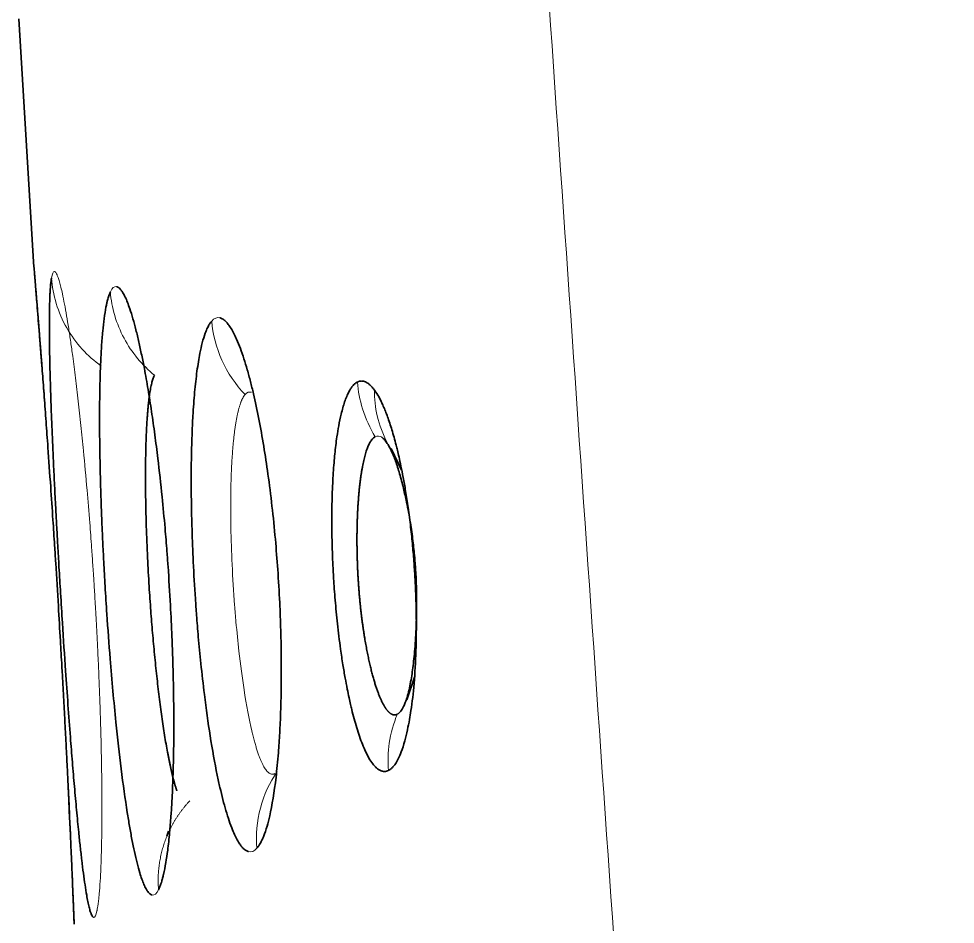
# Model space of a CAD drawing. Header units: inches. Extents: x -1096 to 3103, y -191 to 3207.
# Drawn here: x 3074.923 to 3078.794, y 1569.909 to 1573.652 of the extents above; entities that cross this region are included whole.
import ezdxf

# ---------------------------------------------------------------- set-up
doc = ezdxf.new("R2010")
doc.units = ezdxf.units.IN

msp = doc.modelspace()

# ---------------------------------------------------------------- linework, layer by layer
at = {"lineweight": 35}
for p, q in [((3074.923, 1573.6521), (3074.9858, 1572.6251)), ((3076.5053, 1571.7856), (3076.4618, 1571.8751)), ((3076.5269, 1570.8369), (3076.5587, 1570.9306)), ((3075.5358, 1570.2734), (3075.5424, 1570.2934)), ((3075.1522, 1569.9091), (3075.151, 1569.9385))]:
    msp.add_line(p, q, dxfattribs=at)
at = {"lineweight": 13}
for points, knots in [([(3082.665, 1493.7042), (3082.6004, 1494.6346), (3082.4711, 1496.4949), (3082.2773, 1499.2845), (3082.0837, 1502.0724), (3081.8901, 1504.8587), (3081.6967, 1507.6432), (3081.5035, 1510.4261), (3081.3103, 1513.2073), (3081.1174, 1515.9868), (3080.9245, 1518.7646), (3080.7318, 1521.5408), (3080.5392, 1524.3152), (3080.3468, 1527.088), (3080.1545, 1529.8591), (3079.9623, 1532.6286), (3079.7703, 1535.3963), (3079.5785, 1538.1624), (3079.3867, 1540.9268), (3079.1952, 1543.6895), (3079.0037, 1546.4505), (3078.8124, 1549.2098), (3078.6213, 1551.9675), (3078.4303, 1554.7235), (3078.2395, 1557.4778), (3078.0488, 1560.2304), (3077.8583, 1562.9813), (3077.6679, 1565.7306), (3077.4776, 1568.4781), (3077.2876, 1571.224), (3077.0976, 1573.9683), (3076.9079, 1576.7108), (3076.7183, 1579.4516), (3076.5288, 1582.1908), (3076.3395, 1584.9283), (3076.1504, 1587.6641), (3075.9614, 1590.3983), (3075.7726, 1593.1307), (3075.5839, 1595.8615), (3075.3954, 1598.5906), (3075.2071, 1601.318), (3075.0816, 1603.1357), (3075.0189, 1604.0443)], [0, 0, 0, 0, 0.025296, 0.050577, 0.075843, 0.101093, 0.126328, 0.151549, 0.176754, 0.201943, 0.227118, 0.252277, 0.277422, 0.302551, 0.327664, 0.352763, 0.377847, 0.402915, 0.427968, 0.453006, 0.478029, 0.503036, 0.528029, 0.553006, 0.577968, 0.602915, 0.627846, 0.652763, 0.677664, 0.70255, 0.727421, 0.752277, 0.777118, 0.801943, 0.826753, 0.851548, 0.876328, 0.901093, 0.925842, 0.950577, 0.975296, 1, 1, 1, 1]), ([(3075.2461, 1569.9642), (3075.2464, 1569.9655), (3075.247, 1569.9684), (3075.2479, 1569.9735), (3075.249, 1569.9797), (3075.2502, 1569.9872), (3075.2515, 1569.9962), (3075.2528, 1570.007), (3075.2542, 1570.0198), (3075.2567, 1570.0444), (3075.2596, 1570.0834), (3075.2626, 1570.1439), (3075.2648, 1570.2097), (3075.2661, 1570.2782), (3075.2667, 1570.3395), (3075.2668, 1570.3908), (3075.2667, 1570.4299), (3075.2666, 1570.4554), (3075.2663, 1570.4928), (3075.2657, 1570.5472), (3075.2643, 1570.6247), (3075.2625, 1570.7009), (3075.2603, 1570.7751), (3075.2578, 1570.8465), (3075.2552, 1570.9148), (3075.2525, 1570.9796), (3075.2496, 1571.0405), (3075.2468, 1571.0975), (3075.2441, 1571.1501), (3075.2414, 1571.1985), (3075.2389, 1571.2423), (3075.2365, 1571.2817), (3075.2344, 1571.3165), (3075.2324, 1571.3468), (3075.2307, 1571.3725), (3075.2281, 1571.4114), (3075.2236, 1571.4766), (3075.2159, 1571.5804), (3075.2047, 1571.716), (3075.1924, 1571.8504), (3075.1801, 1571.9722), (3075.169, 1572.073), (3075.1576, 1572.1693), (3075.1472, 1572.25), (3075.1377, 1572.3174), (3075.1293, 1572.3735), (3075.1208, 1572.4261), (3075.1121, 1572.4743), (3075.1043, 1572.513), (3075.0975, 1572.543), (3075.0915, 1572.5654), (3075.0861, 1572.5823), (3075.0815, 1572.5938), (3075.0777, 1572.6007), (3075.0748, 1572.6045), (3075.0726, 1572.6063), (3075.0714, 1572.6068), (3075.0709, 1572.607)], [0, 0, 0, 0, 0.004871, 0.010578, 0.01712, 0.024496, 0.032707, 0.04175, 0.051625, 0.062329, 0.094589, 0.123218, 0.15516, 0.18238, 0.204891, 0.222679, 0.235716, 0.243991, 0.247499, 0.271695, 0.294713, 0.316538, 0.337157, 0.356565, 0.37478, 0.391814, 0.407679, 0.422379, 0.435915, 0.448289, 0.459502, 0.469554, 0.478448, 0.486184, 0.492762, 0.498184, 0.516133, 0.543052, 0.578986, 0.624001, 0.654391, 0.6855, 0.717302, 0.749771, 0.772746, 0.796758, 0.821822, 0.847959, 0.875186, 0.895512, 0.916051, 0.936799, 0.954889, 0.970256, 0.9829, 0.992817, 1, 1, 1, 1]), ([(3075.0585, 1572.5802), (3075.0635, 1572.5104), (3075.1058, 1572.3672), (3075.2077, 1572.2569), (3075.264, 1572.2165)], [0, 0, 0, 0, 0.506112, 1, 1, 1, 1]), ([(3075.3017, 1572.523), (3075.307, 1572.4582), (3075.345, 1572.3258), (3075.434, 1572.2195), (3075.4842, 1572.1784)], [0, 0, 0, 0, 0.504387, 1, 1, 1, 1]), ([(3075.7205, 1572.4024), (3075.7253, 1572.348), (3075.7541, 1572.2359), (3075.8196, 1572.1396), (3075.8585, 1572.0988)], [0, 0, 0, 0, 0.494789, 1, 1, 1, 1]), ([(3076.3228, 1572.1504), (3076.3258, 1572.1131), (3076.341, 1572.0338), (3076.3747, 1571.96), (3076.3964, 1571.9245)], [0, 0, 0, 0, 0.474728, 1, 1, 1, 1]), ([(3075.8585, 1572.0988), (3075.8578, 1572.098), (3075.8565, 1572.0963), (3075.8544, 1572.0936), (3075.8525, 1572.0906), (3075.8505, 1572.0873), (3075.8486, 1572.0837), (3075.8467, 1572.0799), (3075.8448, 1572.0758), (3075.843, 1572.0714), (3075.8412, 1572.0668), (3075.8394, 1572.0619), (3075.8376, 1572.0568), (3075.8359, 1572.0513), (3075.8342, 1572.0457), (3075.8326, 1572.0397), (3075.8309, 1572.0335), (3075.8293, 1572.027), (3075.8278, 1572.0203), (3075.8263, 1572.0133), (3075.8248, 1572.006), (3075.8233, 1571.9985), (3075.8219, 1571.9908), (3075.8205, 1571.9828), (3075.8192, 1571.9745), (3075.8179, 1571.966), (3075.8166, 1571.9573), (3075.8154, 1571.9483), (3075.8142, 1571.939), (3075.8131, 1571.9296), (3075.812, 1571.9199), (3075.811, 1571.9099), (3075.8099, 1571.8998), (3075.809, 1571.8894), (3075.808, 1571.8788), (3075.8072, 1571.868), (3075.8063, 1571.8569), (3075.8055, 1571.8457), (3075.8048, 1571.8342), (3075.8041, 1571.8226), (3075.8034, 1571.8107), (3075.8012, 1571.7672), (3075.7988, 1571.6833), (3075.7993, 1571.5474), (3075.8043, 1571.3927), (3075.8122, 1571.2601), (3075.8224, 1571.1404), (3075.8347, 1571.0196), (3075.8556, 1570.8597), (3075.8765, 1570.7478), (3075.8917, 1570.686), (3075.8971, 1570.6656), (3075.9024, 1570.6468), (3075.9077, 1570.6295), (3075.9131, 1570.6136), (3075.9183, 1570.5992), (3075.9236, 1570.5863), (3075.9287, 1570.5748), (3075.9339, 1570.5647), (3075.939, 1570.5559), (3075.944, 1570.5484), (3075.9489, 1570.5422), (3075.9538, 1570.5373), (3075.9585, 1570.5336), (3075.9632, 1570.531), (3075.9679, 1570.5296), (3075.9724, 1570.5292), (3075.9768, 1570.5299), (3075.9797, 1570.5311), (3075.9812, 1570.5318)], [0, 0, 0, 0, 0.005972, 0.011955, 0.017951, 0.02396, 0.02998, 0.036012, 0.042055, 0.048111, 0.054177, 0.060255, 0.066344, 0.072444, 0.078555, 0.084677, 0.09081, 0.096952, 0.103106, 0.109269, 0.115443, 0.121626, 0.127819, 0.134022, 0.140234, 0.146455, 0.152686, 0.158926, 0.165175, 0.171432, 0.177698, 0.183972, 0.190255, 0.196546, 0.202844, 0.209151, 0.215465, 0.221787, 0.228116, 0.234452, 0.240795, 0.247145, 0.303261, 0.364171, 0.429645, 0.499403, 0.528824, 0.581401, 0.656184, 0.751772, 0.766496, 0.781024, 0.795358, 0.809499, 0.823451, 0.837216, 0.850794, 0.86419, 0.877403, 0.890438, 0.903295, 0.915977, 0.928485, 0.940822, 0.952989, 0.964989, 0.976822, 0.988492, 1, 1, 1, 1]), ([(3076.3932, 1572.117), (3076.3929, 1572.0812), (3076.401, 1572.0052), (3076.4279, 1571.9345), (3076.4463, 1571.9006)], [0, 0, 0, 0, 0.475306, 1, 1, 1, 1]), ([(3076.4512, 1570.5449), (3076.4482, 1570.5822), (3076.4506, 1570.6626), (3076.4721, 1570.7398), (3076.488, 1570.7777)], [0, 0, 0, 0, 0.47368, 1, 1, 1, 1]), ([(3075.907, 1570.223), (3075.9025, 1570.278), (3075.9072, 1570.3352), (3075.9362, 1570.4439), (3075.9605, 1570.4955), (3075.9916, 1570.5401)], [0, 0, 0, 0, 0.5, 0.5, 1, 1, 1, 1]), ([(3075.5009, 1570.0519), (3075.5006, 1570.0556), (3075.5, 1570.0631), (3075.4996, 1570.0744), (3075.4993, 1570.0857), (3075.4994, 1570.0971), (3075.4997, 1570.1085), (3075.5003, 1570.12), (3075.5011, 1570.1314), (3075.5023, 1570.1429), (3075.5037, 1570.1543), (3075.5053, 1570.1657), (3075.5073, 1570.1771), (3075.5095, 1570.1885), (3075.5119, 1570.1998), (3075.5147, 1570.2111), (3075.5177, 1570.2223), (3075.521, 1570.2334), (3075.5246, 1570.2444), (3075.5284, 1570.2554), (3075.5326, 1570.2662), (3075.537, 1570.2769), (3075.5416, 1570.2875), (3075.5465, 1570.298), (3075.5516, 1570.3083), (3075.557, 1570.3185), (3075.5626, 1570.3286), (3075.5685, 1570.3385), (3075.5745, 1570.3482), (3075.5808, 1570.3578), (3075.5873, 1570.3672), (3075.594, 1570.3764), (3075.6008, 1570.3855), (3075.6079, 1570.3943), (3075.6151, 1570.4029), (3075.6225, 1570.4113), (3075.6276, 1570.4168), (3075.6301, 1570.4195)], [0, 0, 0, 0, 0.027908, 0.055946, 0.084105, 0.112377, 0.140752, 0.16922, 0.197774, 0.226402, 0.255097, 0.283849, 0.31265, 0.341491, 0.370364, 0.399263, 0.428179, 0.457105, 0.486037, 0.514968, 0.543893, 0.572806, 0.601702, 0.630574, 0.659415, 0.688216, 0.716971, 0.745671, 0.774306, 0.802869, 0.83135, 0.85974, 0.888029, 0.916209, 0.94427, 0.972204, 1, 1, 1, 1])]:
    msp.add_open_spline(points, degree=3, knots=knots, dxfattribs=at)
at = {"lineweight": 35}
for points, knots in [([(3075.151, 1569.9385), (3075.1509, 1569.9399), (3075.1508, 1569.943), (3075.1506, 1569.9483), (3075.1503, 1569.9548), (3075.15, 1569.9626), (3075.1496, 1569.972), (3075.1492, 1569.9833), (3075.1487, 1569.9966), (3075.1476, 1570.0222), (3075.146, 1570.0625), (3075.1434, 1570.1252), (3075.1404, 1570.1939), (3075.1373, 1570.2655), (3075.1344, 1570.3292), (3075.1319, 1570.382), (3075.1301, 1570.4214), (3075.1289, 1570.4462), (3075.1275, 1570.4766), (3075.1254, 1570.5187), (3075.1224, 1570.5794), (3075.1193, 1570.6419), (3075.116, 1570.706), (3075.1125, 1570.7716), (3075.1089, 1570.8384), (3075.1052, 1570.9064), (3075.1007, 1570.9872), (3075.0946, 1571.0928), (3075.0862, 1571.2354), (3075.0781, 1571.3674), (3075.0705, 1571.4863), (3075.0636, 1571.5923), (3075.0543, 1571.7293), (3075.0448, 1571.8649), (3075.0359, 1571.9878), (3075.0284, 1572.09), (3075.021, 1572.1872), (3075.0147, 1572.2686), (3075.0094, 1572.3365), (3075.0049, 1572.393), (3075.0007, 1572.4459), (3074.9968, 1572.4943), (3074.9937, 1572.533), (3074.9913, 1572.5629), (3074.9894, 1572.5851), (3074.988, 1572.6018), (3074.9871, 1572.6129), (3074.9865, 1572.6196), (3074.9862, 1572.6231), (3074.9861, 1572.6247), (3074.9861, 1572.625), (3074.9861, 1572.6251)], [0, 0, 0, 0, 0.004851, 0.010544, 0.017077, 0.024451, 0.032664, 0.041716, 0.051605, 0.062329, 0.094554, 0.123216, 0.155817, 0.183478, 0.20621, 0.223999, 0.236815, 0.244647, 0.247492, 0.265422, 0.283346, 0.301256, 0.319144, 0.336999, 0.354814, 0.372597, 0.390528, 0.417453, 0.453346, 0.498174, 0.516577, 0.543646, 0.579428, 0.623988, 0.65447, 0.68561, 0.717381, 0.749756, 0.77274, 0.796758, 0.821822, 0.847956, 0.875175, 0.895509, 0.91605, 0.936793, 0.954918, 0.970304, 0.982949, 0.99285, 1, 1, 1, 1]), ([(3074.9884, 1572.5957), (3074.9886, 1572.5941), (3074.9889, 1572.5907), (3074.9894, 1572.5845), (3074.99, 1572.5766), (3074.9908, 1572.5669), (3074.9918, 1572.5549), (3074.993, 1572.5403), (3074.9952, 1572.5137), (3074.9986, 1572.4728), (3075.0035, 1572.4115), (3075.009, 1572.342), (3075.0153, 1572.2619), (3075.0221, 1572.1739), (3075.0269, 1572.1102), (3075.0293, 1572.0773), (3075.0293, 1572.0772)], [0, 0, 0, 0, 0.022205, 0.048995, 0.080367, 0.116316, 0.156835, 0.20191, 0.251521, 0.381549, 0.497456, 0.623401, 0.749137, 0.874651, 0.999957, 1, 1, 1, 1]), ([(3075.0585, 1572.5802), (3075.0582, 1572.5787), (3075.0577, 1572.5754), (3075.0568, 1572.5695), (3075.0559, 1572.562), (3075.0549, 1572.5527), (3075.0539, 1572.5412), (3075.0529, 1572.5271), (3075.0514, 1572.5015), (3075.0501, 1572.462), (3075.0494, 1572.4025), (3075.0496, 1572.3349), (3075.0508, 1572.2569), (3075.0529, 1572.171), (3075.0556, 1572.0836), (3075.0588, 1571.9968), (3075.0623, 1571.9124), (3075.0662, 1571.8248), (3075.0705, 1571.7344), (3075.0743, 1571.6601), (3075.0776, 1571.5977), (3075.0805, 1571.5424), (3075.0846, 1571.47), (3075.0897, 1571.3801), (3075.0961, 1571.2729), (3075.1052, 1571.1287), (3075.1186, 1570.9252), (3075.1326, 1570.7325), (3075.1448, 1570.5774), (3075.1533, 1570.4765), (3075.162, 1570.3791), (3075.17, 1570.297), (3075.1773, 1570.2285), (3075.1837, 1570.1718), (3075.1903, 1570.1189), (3075.1971, 1570.0706), (3075.2033, 1570.0319), (3075.2089, 1570.0019), (3075.2139, 1569.9793), (3075.2186, 1569.9624), (3075.2227, 1569.9508), (3075.2261, 1569.9438), (3075.2288, 1569.9399), (3075.231, 1569.938), (3075.2322, 1569.9376), (3075.2327, 1569.9373)], [0, 0, 0, 0, 0.005494, 0.012115, 0.01986, 0.028729, 0.03872, 0.049829, 0.062052, 0.094151, 0.122729, 0.153801, 0.184823, 0.215792, 0.246711, 0.271794, 0.29682, 0.321805, 0.346754, 0.371667, 0.381839, 0.396331, 0.415138, 0.438248, 0.465644, 0.497302, 0.548712, 0.623102, 0.653082, 0.684066, 0.71606, 0.749093, 0.772387, 0.796618, 0.821777, 0.847855, 0.874829, 0.895219, 0.915809, 0.936603, 0.954502, 0.96979, 0.982469, 0.99254, 1, 1, 1, 1]), ([(3075.3017, 1572.523), (3075.3011, 1572.5217), (3075.2998, 1572.5187), (3075.2977, 1572.5134), (3075.2953, 1572.5067), (3075.2926, 1572.4983), (3075.2897, 1572.4879), (3075.2866, 1572.4752), (3075.2818, 1572.4518), (3075.276, 1572.4156), (3075.2699, 1572.3607), (3075.265, 1572.2982), (3075.2612, 1572.2258), (3075.2586, 1572.1458), (3075.2572, 1572.0583), (3075.257, 1571.964), (3075.2581, 1571.8636), (3075.2603, 1571.7588), (3075.2628, 1571.6743), (3075.2652, 1571.6076), (3075.2673, 1571.5548), (3075.2704, 1571.4864), (3075.2746, 1571.4021), (3075.2802, 1571.3019), (3075.2887, 1571.1676), (3075.3028, 1570.9758), (3075.3226, 1570.7573), (3075.3466, 1570.5435), (3075.3659, 1570.4044), (3075.3811, 1570.3129), (3075.391, 1570.2585), (3075.4014, 1570.2078), (3075.4122, 1570.1615), (3075.4225, 1570.1241), (3075.4319, 1570.095), (3075.4405, 1570.0729), (3075.4487, 1570.0561), (3075.456, 1570.0445), (3075.4621, 1570.0373), (3075.4672, 1570.0331), (3075.4712, 1570.0309), (3075.4735, 1570.0301), (3075.4745, 1570.0298)], [0, 0, 0, 0, 0.005535, 0.012183, 0.019942, 0.028811, 0.038788, 0.049871, 0.062054, 0.094209, 0.122734, 0.153803, 0.184827, 0.215802, 0.246733, 0.278099, 0.30937, 0.340568, 0.371697, 0.382255, 0.396981, 0.415868, 0.438907, 0.466079, 0.497361, 0.548022, 0.623188, 0.68393, 0.749069, 0.772479, 0.79677, 0.821932, 0.847957, 0.874823, 0.895203, 0.915794, 0.936601, 0.954404, 0.969644, 0.982324, 0.992443, 1, 1, 1, 1]), ([(3075.5009, 1570.0519), (3075.5015, 1570.0533), (3075.503, 1570.0563), (3075.5053, 1570.0617), (3075.508, 1570.0685), (3075.511, 1570.077), (3075.5143, 1570.0875), (3075.5179, 1570.1003), (3075.5237, 1570.1238), (3075.5309, 1570.1602), (3075.5393, 1570.2177), (3075.5464, 1570.2824), (3075.5521, 1570.3514), (3075.5559, 1570.4121), (3075.5583, 1570.4611), (3075.5597, 1570.4959), (3075.5612, 1570.5384), (3075.5628, 1570.5953), (3075.5639, 1570.6746), (3075.5641, 1570.7571), (3075.5634, 1570.8421), (3075.5619, 1570.9228), (3075.5596, 1571.0079), (3075.5561, 1571.1071), (3075.5499, 1571.2375), (3075.5425, 1571.3556), (3075.5348, 1571.4617), (3075.5269, 1571.5583), (3075.5147, 1571.6882), (3075.5004, 1571.8174), (3075.4856, 1571.934), (3075.472, 1572.0298), (3075.4575, 1572.1216), (3075.4438, 1572.1988), (3075.431, 1572.2633), (3075.4195, 1572.3171), (3075.4073, 1572.3676), (3075.3948, 1572.4139), (3075.3831, 1572.4513), (3075.3725, 1572.4804), (3075.3631, 1572.5023), (3075.3542, 1572.519), (3075.3464, 1572.5306), (3075.3398, 1572.5378), (3075.3346, 1572.5419), (3075.3305, 1572.5441), (3075.3282, 1572.5447), (3075.3273, 1572.545)], [0, 0, 0, 0, 0.005679, 0.012434, 0.020265, 0.029172, 0.039152, 0.050205, 0.062327, 0.094652, 0.123214, 0.158, 0.187168, 0.210728, 0.228653, 0.240913, 0.247497, 0.272601, 0.297685, 0.322728, 0.347701, 0.372604, 0.391847, 0.41921, 0.454671, 0.498201, 0.514895, 0.541397, 0.577751, 0.624024, 0.654257, 0.685314, 0.71717, 0.749799, 0.77284, 0.796886, 0.821949, 0.848052, 0.87521, 0.895528, 0.916063, 0.936811, 0.954812, 0.970135, 0.982776, 0.992733, 1, 1, 1, 1]), ([(3075.907, 1570.223), (3075.9079, 1570.2241), (3075.91, 1570.2265), (3075.9132, 1570.2308), (3075.9169, 1570.2362), (3075.921, 1570.2429), (3075.9256, 1570.2513), (3075.9305, 1570.2617), (3075.9387, 1570.2809), (3075.9489, 1570.3111), (3075.9673, 1570.383), (3075.9838, 1570.4835), (3075.9959, 1570.6075), (3076.002, 1570.6993), (3076.0059, 1570.7866), (3076.0081, 1570.878), (3076.0086, 1570.962), (3076.0079, 1571.0444), (3076.006, 1571.1325), (3076.0017, 1571.2457), (3075.9943, 1571.3717), (3075.9801, 1571.5525), (3075.9603, 1571.7259), (3075.9358, 1571.8878), (3075.9157, 1571.9998), (3075.897, 1572.0874), (3075.8808, 1572.1536), (3075.8676, 1572.2023), (3075.8536, 1572.2481), (3075.8388, 1572.2905), (3075.8249, 1572.3249), (3075.812, 1572.352), (3075.8005, 1572.3727), (3075.7894, 1572.3887), (3075.7795, 1572.4001), (3075.7712, 1572.4075), (3075.7644, 1572.4121), (3075.7591, 1572.4147), (3075.7561, 1572.4157), (3075.7548, 1572.4161)], [0, 0, 0, 0, 0.005759, 0.012569, 0.020429, 0.029339, 0.039298, 0.050303, 0.062353, 0.094825, 0.123265, 0.204929, 0.247428, 0.278823, 0.310177, 0.341444, 0.372596, 0.393012, 0.420777, 0.455872, 0.498271, 0.537025, 0.623967, 0.664109, 0.706062, 0.749764, 0.772822, 0.796879, 0.82195, 0.848056, 0.875213, 0.895506, 0.916041, 0.936812, 0.954675, 0.969928, 0.982569, 0.992595, 1, 1, 1, 1]), ([(3075.7205, 1572.4024), (3075.7196, 1572.4013), (3075.7178, 1572.399), (3075.7147, 1572.3948), (3075.7112, 1572.3895), (3075.7073, 1572.3828), (3075.7031, 1572.3745), (3075.6985, 1572.3642), (3075.691, 1572.3451), (3075.6818, 1572.3151), (3075.6703, 1572.2638), (3075.6594, 1572.1973), (3075.6497, 1572.1104), (3075.644, 1572.0327), (3075.6406, 1571.9671), (3075.6384, 1571.9118), (3075.6364, 1571.8325), (3075.6357, 1571.7451), (3075.6366, 1571.6445), (3075.639, 1571.5365), (3075.6443, 1571.4019), (3075.6511, 1571.2827), (3075.6585, 1571.1793), (3075.6658, 1571.0897), (3075.6764, 1570.9793), (3075.6921, 1570.8398), (3075.7143, 1570.6804), (3075.7367, 1570.5557), (3075.7548, 1570.4728), (3075.7668, 1570.4236), (3075.7795, 1570.3775), (3075.7928, 1570.3353), (3075.8055, 1570.301), (3075.8174, 1570.2739), (3075.8283, 1570.253), (3075.8387, 1570.237), (3075.8481, 1570.2256), (3075.8561, 1570.2181), (3075.8627, 1570.2135), (3075.868, 1570.2108), (3075.8711, 1570.2097), (3075.8724, 1570.2093)], [0, 0, 0, 0, 0.005607, 0.012302, 0.020083, 0.028949, 0.0389, 0.049931, 0.062039, 0.09429, 0.122704, 0.164093, 0.205413, 0.246661, 0.2615, 0.282312, 0.30911, 0.346899, 0.371661, 0.408236, 0.450128, 0.497272, 0.518111, 0.546036, 0.581065, 0.623252, 0.683675, 0.749134, 0.772649, 0.796989, 0.822148, 0.848115, 0.87487, 0.895219, 0.915802, 0.936626, 0.954273, 0.969433, 0.982108, 0.992297, 1, 1, 1, 1]), ([(3075.5764, 1570.4611), (3075.5761, 1570.462), (3075.5753, 1570.4643), (3075.574, 1570.4683), (3075.5725, 1570.473), (3075.571, 1570.4779), (3075.5695, 1570.4829), (3075.568, 1570.488), (3075.5665, 1570.4933), (3075.565, 1570.4987), (3075.5635, 1570.5042), (3075.562, 1570.5098), (3075.5606, 1570.5156), (3075.5591, 1570.5214), (3075.5576, 1570.5274), (3075.5562, 1570.5334), (3075.5547, 1570.5396), (3075.5533, 1570.5459), (3075.5519, 1570.5522), (3075.5504, 1570.5587), (3075.549, 1570.5652), (3075.5476, 1570.5718), (3075.5462, 1570.5786), (3075.5448, 1570.5853), (3075.5435, 1570.5922), (3075.5421, 1570.5991), (3075.5407, 1570.6061), (3075.5394, 1570.6132), (3075.5343, 1570.6398), (3075.5258, 1570.689), (3075.5143, 1570.766), (3075.5035, 1570.848), (3075.4935, 1570.934), (3075.4843, 1571.0227), (3075.476, 1571.1132), (3075.4684, 1571.2077), (3075.4613, 1571.3115), (3075.455, 1571.4293), (3075.4498, 1571.5612), (3075.4468, 1571.7025), (3075.4469, 1571.8019), (3075.448, 1571.8608), (3075.4485, 1571.8828), (3075.4492, 1571.9041), (3075.4499, 1571.9249), (3075.4508, 1571.945), (3075.4517, 1571.9645), (3075.4528, 1571.9833), (3075.454, 1572.0013), (3075.4553, 1572.0187), (3075.4566, 1572.0354), (3075.4581, 1572.0513), (3075.4597, 1572.0665), (3075.4614, 1572.0808), (3075.4632, 1572.0944), (3075.4651, 1572.1072), (3075.4672, 1572.1192), (3075.4693, 1572.1303), (3075.4715, 1572.1406), (3075.4738, 1572.15), (3075.4763, 1572.1586), (3075.4788, 1572.1661), (3075.4814, 1572.1729), (3075.4833, 1572.1766), (3075.4842, 1572.1784)], [0, 0, 0, 0, 0.003162, 0.008596, 0.014003, 0.019383, 0.024736, 0.030063, 0.035362, 0.040634, 0.045878, 0.051095, 0.056284, 0.061444, 0.066577, 0.071681, 0.076756, 0.081804, 0.086822, 0.091812, 0.096773, 0.101705, 0.106608, 0.111483, 0.116328, 0.121145, 0.125932, 0.13069, 0.135418, 0.178985, 0.221856, 0.264068, 0.30563, 0.346532, 0.386784, 0.42642, 0.469964, 0.520758, 0.578756, 0.643821, 0.715789, 0.728133, 0.740474, 0.752815, 0.765155, 0.777495, 0.789835, 0.802175, 0.814515, 0.826855, 0.839195, 0.851535, 0.863874, 0.876216, 0.88856, 0.900911, 0.913269, 0.925638, 0.938018, 0.950407, 0.962803, 0.975201, 0.987601, 1, 1, 1, 1]), ([(3076.3228, 1572.1504), (3076.3215, 1572.1497), (3076.3187, 1572.1481), (3076.314, 1572.1448), (3076.3083, 1572.1399), (3076.3018, 1572.1327), (3076.2946, 1572.1227), (3076.2867, 1572.109), (3076.2784, 1572.091), (3076.2676, 1572.0624), (3076.2563, 1572.0225), (3076.2459, 1571.973), (3076.2386, 1571.9285), (3076.2319, 1571.8785), (3076.2256, 1571.8154), (3076.22, 1571.7303), (3076.2174, 1571.6459), (3076.2169, 1571.5706), (3076.2175, 1571.5122), (3076.2188, 1571.4615), (3076.2204, 1571.4189), (3076.222, 1571.3846), (3076.2234, 1571.3589), (3076.2251, 1571.33), (3076.2274, 1571.2943), (3076.231, 1571.2482), (3076.2353, 1571.2001), (3076.2404, 1571.15), (3076.2463, 1571.0984), (3076.2537, 1571.0416), (3076.2623, 1570.9837), (3076.2717, 1570.9289), (3076.2803, 1570.8836), (3076.2878, 1570.8474), (3076.2941, 1570.8195), (3076.301, 1570.7903), (3076.3094, 1570.7577), (3076.3202, 1570.7206), (3076.3316, 1570.6852), (3076.3439, 1570.6522), (3076.3569, 1570.6218), (3076.3712, 1570.594), (3076.3848, 1570.5734), (3076.3967, 1570.5598), (3076.4054, 1570.552), (3076.4121, 1570.5474), (3076.4159, 1570.5455), (3076.4175, 1570.5447)], [0, 0, 0, 0, 0.007927, 0.018047, 0.030341, 0.044774, 0.061331, 0.080032, 0.100901, 0.123961, 0.165411, 0.200215, 0.228296, 0.249582, 0.288168, 0.330442, 0.376231, 0.405367, 0.430757, 0.452472, 0.470562, 0.485045, 0.495918, 0.503183, 0.521674, 0.541199, 0.561766, 0.583382, 0.606044, 0.629763, 0.659938, 0.686474, 0.70932, 0.72842, 0.743728, 0.755212, 0.778105, 0.801942, 0.826697, 0.85234, 0.878837, 0.907003, 0.938891, 0.960077, 0.977306, 0.990609, 1, 1, 1, 1]), ([(3076.3566, 1572.1508), (3076.3556, 1572.1512), (3076.3535, 1572.1521), (3076.3505, 1572.1531), (3076.3476, 1572.1539), (3076.3446, 1572.1544), (3076.3417, 1572.1547), (3076.3389, 1572.1547), (3076.3361, 1572.1545), (3076.3333, 1572.1541), (3076.3306, 1572.1535), (3076.328, 1572.1527), (3076.3254, 1572.1517), (3076.3236, 1572.1509), (3076.3228, 1572.1504)], [0, 0, 0, 0, 0.087917, 0.174953, 0.261133, 0.346481, 0.43102, 0.514775, 0.597754, 0.67993, 0.761271, 0.841747, 0.921332, 1, 1, 1, 1]), ([(3076.4512, 1570.5449), (3076.4526, 1570.5457), (3076.4561, 1570.5475), (3076.4624, 1570.5519), (3076.4706, 1570.5597), (3076.4806, 1570.5726), (3076.4921, 1570.5927), (3076.5052, 1570.6232), (3076.5181, 1570.6634), (3076.5293, 1570.7094), (3076.5378, 1570.7521), (3076.5477, 1570.8131), (3076.5584, 1570.905), (3076.5644, 1571.0098), (3076.5666, 1571.1053), (3076.5666, 1571.1808), (3076.5646, 1571.2618), (3076.5613, 1571.3342), (3076.557, 1571.403), (3076.551, 1571.4753), (3076.543, 1571.5527), (3076.5333, 1571.6285), (3076.5228, 1571.6971), (3076.5127, 1571.7541), (3076.5035, 1571.8008), (3076.4954, 1571.838), (3076.4888, 1571.8664), (3076.482, 1571.8939), (3076.4744, 1571.9222), (3076.4654, 1571.9529), (3076.4565, 1571.981), (3076.4476, 1572.0067), (3076.4388, 1572.03), (3076.4301, 1572.0509), (3076.4196, 1572.0737), (3076.4061, 1572.0991), (3076.3917, 1572.1202), (3076.3792, 1572.1343), (3076.3701, 1572.1423), (3076.3628, 1572.1475), (3076.3585, 1572.1498), (3076.3566, 1572.1508)], [0, 0, 0, 0, 0.008784, 0.022012, 0.039639, 0.061609, 0.087958, 0.118751, 0.157481, 0.190776, 0.218565, 0.240781, 0.300853, 0.366289, 0.389903, 0.429716, 0.465034, 0.493523, 0.521548, 0.55222, 0.585556, 0.621544, 0.652763, 0.680085, 0.70348, 0.722896, 0.738289, 0.749628, 0.76907, 0.788051, 0.806559, 0.824584, 0.842116, 0.859149, 0.875676, 0.903109, 0.936897, 0.957449, 0.974805, 0.988984, 1, 1, 1, 1]), ([(3076.488, 1570.7777), (3076.4874, 1570.7774), (3076.4863, 1570.7768), (3076.4846, 1570.776), (3076.4828, 1570.7754), (3076.4811, 1570.775), (3076.4793, 1570.7746), (3076.4775, 1570.7745), (3076.4756, 1570.7744), (3076.4737, 1570.7746), (3076.4718, 1570.7749), (3076.4699, 1570.7753), (3076.4679, 1570.7759), (3076.4659, 1570.7767), (3076.4639, 1570.7777), (3076.4618, 1570.7789), (3076.4597, 1570.7802), (3076.4576, 1570.7818), (3076.4555, 1570.7836), (3076.4533, 1570.7855), (3076.4511, 1570.7877), (3076.4489, 1570.7901), (3076.4467, 1570.7927), (3076.4444, 1570.7955), (3076.4421, 1570.7985), (3076.4398, 1570.8018), (3076.4375, 1570.8053), (3076.4351, 1570.8091), (3076.4328, 1570.8131), (3076.4304, 1570.8173), (3076.428, 1570.8218), (3076.4255, 1570.8265), (3076.4231, 1570.8315), (3076.4206, 1570.8368), (3076.4182, 1570.8423), (3076.4157, 1570.8481), (3076.4132, 1570.8542), (3076.4107, 1570.8605), (3076.4082, 1570.8671), (3076.4057, 1570.874), (3076.4031, 1570.8812), (3076.4006, 1570.8886), (3076.3981, 1570.8964), (3076.3955, 1570.9044), (3076.393, 1570.9127), (3076.3904, 1570.9213), (3076.3879, 1570.9302), (3076.3854, 1570.9394), (3076.3829, 1570.9489), (3076.3804, 1570.9586), (3076.3779, 1570.9687), (3076.3754, 1570.979), (3076.3729, 1570.9897), (3076.3705, 1571.0006), (3076.3681, 1571.0119), (3076.3657, 1571.0234), (3076.3633, 1571.0352), (3076.3609, 1571.0473), (3076.3586, 1571.0597), (3076.3564, 1571.0724), (3076.3541, 1571.0853), (3076.3519, 1571.0986), (3076.3498, 1571.1121), (3076.3477, 1571.1259), (3076.3456, 1571.14), (3076.3436, 1571.1543), (3076.3417, 1571.169), (3076.3398, 1571.1839), (3076.338, 1571.199), (3076.3363, 1571.2144), (3076.3346, 1571.2301), (3076.333, 1571.246), (3076.3315, 1571.2621), (3076.3301, 1571.2784), (3076.3288, 1571.2949), (3076.3276, 1571.3116), (3076.3264, 1571.3284), (3076.3254, 1571.3454), (3076.3245, 1571.3625), (3076.3237, 1571.3796), (3076.323, 1571.3969), (3076.3224, 1571.4142), (3076.3219, 1571.4315), (3076.3215, 1571.4488), (3076.3212, 1571.4662), (3076.3211, 1571.4835), (3076.321, 1571.5008), (3076.3211, 1571.5181), (3076.3213, 1571.5353), (3076.3216, 1571.5525), (3076.322, 1571.5696), (3076.3226, 1571.5866), (3076.3233, 1571.6034), (3076.3241, 1571.6201), (3076.325, 1571.6366), (3076.3261, 1571.653), (3076.3273, 1571.6691), (3076.3286, 1571.685), (3076.33, 1571.7007), (3076.3316, 1571.7161), (3076.3333, 1571.7311), (3076.3352, 1571.7459), (3076.3371, 1571.7602), (3076.3392, 1571.7742), (3076.3415, 1571.7878), (3076.3439, 1571.801), (3076.3464, 1571.8137), (3076.349, 1571.8259), (3076.3518, 1571.8376), (3076.3548, 1571.8487), (3076.3578, 1571.8592), (3076.3611, 1571.8691), (3076.3644, 1571.8784), (3076.3679, 1571.8869), (3076.3716, 1571.8948), (3076.3753, 1571.9019), (3076.3793, 1571.9082), (3076.3833, 1571.9136), (3076.3876, 1571.9182), (3076.3919, 1571.9219), (3076.3949, 1571.9236), (3076.3964, 1571.9245)], [0, 0, 0, 0, 0.004476, 0.009018, 0.013626, 0.018299, 0.023035, 0.027833, 0.032691, 0.037608, 0.042586, 0.047626, 0.052727, 0.057891, 0.06312, 0.068414, 0.073774, 0.0792, 0.084693, 0.090253, 0.09588, 0.101575, 0.107339, 0.113172, 0.119073, 0.125044, 0.131084, 0.137195, 0.143376, 0.149627, 0.155949, 0.162342, 0.168806, 0.175341, 0.181947, 0.188624, 0.195373, 0.202193, 0.209084, 0.216045, 0.223077, 0.230179, 0.237351, 0.244593, 0.251904, 0.259283, 0.266731, 0.274245, 0.281827, 0.289475, 0.297189, 0.304967, 0.31281, 0.320716, 0.328685, 0.336716, 0.344809, 0.352963, 0.361178, 0.369453, 0.377788, 0.386184, 0.394641, 0.40316, 0.411743, 0.420391, 0.429107, 0.437893, 0.446751, 0.45568, 0.464679, 0.473746, 0.482881, 0.492083, 0.501352, 0.510687, 0.520089, 0.529556, 0.539088, 0.548684, 0.558341, 0.568057, 0.577832, 0.58767, 0.597575, 0.607547, 0.617591, 0.627709, 0.637901, 0.648169, 0.658512, 0.66893, 0.679421, 0.689986, 0.700624, 0.711332, 0.722111, 0.732957, 0.74387, 0.754848, 0.76589, 0.776994, 0.788158, 0.799382, 0.810665, 0.822005, 0.833402, 0.844856, 0.856367, 0.867937, 0.879566, 0.891257, 0.903011, 0.914832, 0.926724, 0.93869, 0.95074, 0.962889, 0.975155, 0.987533, 1, 1, 1, 1]), ([(3076.4229, 1571.9226), (3076.4235, 1571.9222), (3076.4257, 1571.9208), (3076.4306, 1571.9168), (3076.4389, 1571.908), (3076.4505, 1571.8912), (3076.4619, 1571.869), (3076.4722, 1571.8449), (3076.4804, 1571.8233), (3076.4888, 1571.7989), (3076.4972, 1571.7717), (3076.5054, 1571.7422), (3076.5152, 1571.7038), (3076.5279, 1571.6476), (3076.5413, 1571.5749), (3076.5524, 1571.4971), (3076.5597, 1571.4284), (3076.5638, 1571.3717), (3076.5665, 1571.3149), (3076.5681, 1571.2451), (3076.5672, 1571.1714), (3076.5643, 1571.1061), (3076.5612, 1571.0585), (3076.5574, 1571.016), (3076.5532, 1570.9783), (3076.5485, 1570.9435), (3076.5429, 1570.9098), (3076.5362, 1570.8766), (3076.5287, 1570.8481), (3076.5212, 1570.8258), (3076.5144, 1570.8098), (3076.5081, 1570.7982), (3076.5025, 1570.7902), (3076.4977, 1570.7848), (3076.4947, 1570.7823), (3076.4934, 1570.7811)], [0, 0, 0, 0, 0.00502, 0.019494, 0.043435, 0.076901, 0.120014, 0.143395, 0.16738, 0.191953, 0.21709, 0.242764, 0.267552, 0.309587, 0.368553, 0.416637, 0.459241, 0.496325, 0.520473, 0.563099, 0.624391, 0.659172, 0.692032, 0.722902, 0.751723, 0.779008, 0.809081, 0.841887, 0.877369, 0.906222, 0.931652, 0.953713, 0.972448, 0.987885, 1, 1, 1, 1]), ([(3076.4175, 1570.5447), (3076.4184, 1570.5442), (3076.4204, 1570.5434), (3076.4233, 1570.5423), (3076.4262, 1570.5416), (3076.4291, 1570.541), (3076.4319, 1570.5407), (3076.4347, 1570.5406), (3076.4376, 1570.5408), (3076.4403, 1570.5412), (3076.4431, 1570.5418), (3076.4458, 1570.5426), (3076.4485, 1570.5436), (3076.4503, 1570.5445), (3076.4512, 1570.5449)], [0, 0, 0, 0, 0.085545, 0.170635, 0.255295, 0.339549, 0.423419, 0.50693, 0.590098, 0.672905, 0.755323, 0.837327, 0.918894, 1, 1, 1, 1]), ([(3075.1267, 1570.4921), (3075.1273, 1570.4786), (3075.1313, 1570.3952), (3075.1348, 1570.3188), (3075.1374, 1570.2608)], [0, 0, 0, 0, 0.159789, 1, 1, 1, 1]), ([(3075.1439, 1570.1111), (3075.1442, 1570.1043), (3075.1453, 1570.0798), (3075.1469, 1570.0408), (3075.1485, 1570.0019), (3075.1497, 1569.9719), (3075.1506, 1569.9495), (3075.1513, 1569.9328), (3075.1517, 1569.9216), (3075.152, 1569.9148), (3075.1521, 1569.9112), (3075.1522, 1569.9096), (3075.1522, 1569.9092), (3075.1522, 1569.9091)], [0, 0, 0, 0, 0.052032, 0.190961, 0.335105, 0.442978, 0.552352, 0.663255, 0.758057, 0.839125, 0.906473, 0.960101, 1, 1, 1, 1])]:
    msp.add_open_spline(points, degree=3, knots=knots, dxfattribs=at)
at = {"lineweight": 13}
for points in [[(3075.0709, 1572.607), (3075.0659, 1572.6077), (3075.0617, 1572.5989), (3075.0585, 1572.5802)], [(3075.3273, 1572.545), (3075.318, 1572.5467), (3075.3094, 1572.5394), (3075.3017, 1572.523)], [(3075.7548, 1572.4161), (3075.7427, 1572.4192), (3075.7312, 1572.4147), (3075.7205, 1572.4024)], [(3075.8585, 1572.0988), (3075.8666, 1572.1082), (3075.8753, 1572.1112), (3075.8845, 1572.1079)], [(3076.4235, 1571.923), (3076.4146, 1571.9278), (3076.4055, 1571.9284), (3076.3964, 1571.9245)], [(3076.4934, 1570.7811), (3076.4916, 1570.7797), (3076.4898, 1570.7786), (3076.488, 1570.7777)], [(3075.8724, 1570.2093), (3075.8843, 1570.2062), (3075.8959, 1570.2107), (3075.907, 1570.223)], [(3075.4745, 1570.0298), (3075.4837, 1570.0282), (3075.4926, 1570.0355), (3075.5009, 1570.0519)], [(3075.2327, 1569.9373), (3075.2376, 1569.9366), (3075.2421, 1569.9455), (3075.2461, 1569.9642)]]:
    msp.add_open_spline(points, degree=3, dxfattribs=at)

doc.saveas('drawing.dxf')
